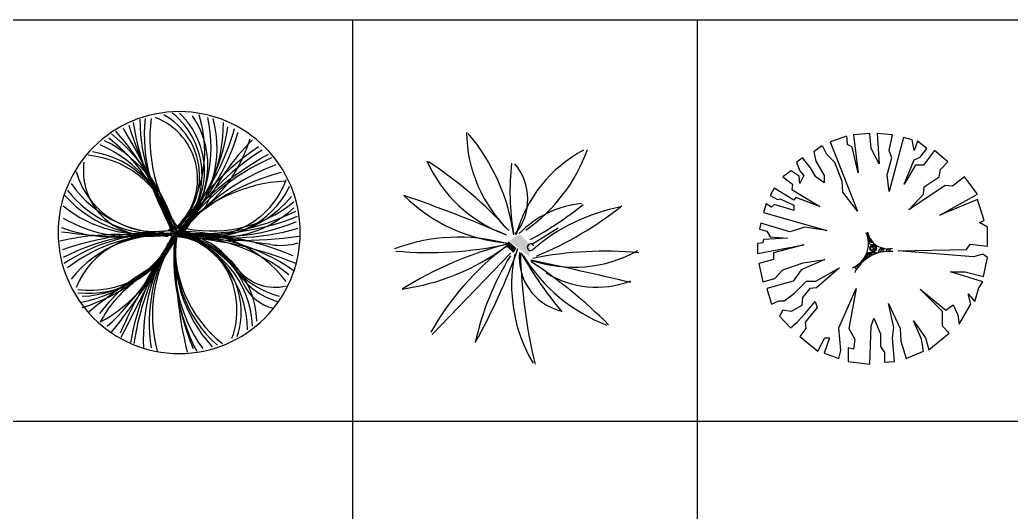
# Model space of a CAD drawing. Header units: millimetres. Extents: x -4017 to 59953, y -688 to 66564.
# Drawn here: x 20613 to 26589, y 44925 to 47895 of the extents above; entities that cross this region are included whole.
import ezdxf

# ---------------------------------------------------------------- set-up
doc = ezdxf.new("R2010")
doc.units = ezdxf.units.MM
doc.layers.add('www.cad-blocks.net', color=7, linetype='Continuous')

# ---------------------------------------------------------------- blocks, each defined once
blk = doc.blocks.new('A$C516926BB')
for p, q in [((0, 38.5194), (62.4121, 38.5194)), ((25.0771, 38.5194), (25.0771, 0)), ((27.1553, 38.5194), (27.1553, 0)), ((0, 36.0983), (62.4121, 36.0983))]:
    blk.add_line(p, q)
blk = doc.blocks.new('A$C54C81A1C')
at = {"color": 0}
for centre, major_axis, start_param, end_param in [((0.7272, 0.729), (0.7295, 0), 0, 6.283185), ((0.427, 1.0704), (-0.4234, 0), 2.281299, 4.196934), ((0.3821, 1.0751), (-0.483, 0), 2.34206, 4.027474), ((0.1374, 1.2201), (-0.526, 0.526), 3.242086, 4.225443), ((0.3983, 1.0993), (0.4815, 0), -0.813321, 0.81332), ((5.7384, 3.1639), (-3.9653, 3.9653), 1.10977, 1.228456), ((2.1188, 1.6736), (-1.1974, 1.1974), 0.952369, 1.377369), ((1.5209, 1.4064), (-1.0304, 0), -0.006285, 0.717762), ((1.4954, 1.3208), (-0.692, 0.692), 0.685772, 1.421857), ((1.5072, 1.2988), (-0.6765, 0.6765), 0.660424, 1.3971), ((0.4414, 1.0529), (-0.3968, 0), 2.291143, 4.345238), ((0.3699, 1.1336), (0.5301, 0), -0.839467, 0.601569), ((0.27, 1.2382), (-0.4847, 0.4847), 3.100393, 4.192507), ((0.0365, 1.2415), (-0.6242, 0.6242), 3.307234, 4.134402), ((-0.0154, 1.395), (0.7136, 0.7136), 4.803722, 5.495027), ((-0.4894, 0.3614), (0.8894, 0.8894), 5.794128, 6.370236), ((-0.993, 0.1606), (1.2615, 1.2615), 5.831101, 6.220323), ((-3.1253, -0.749), (-2.8984, 2.8984), 4.295799, 4.466262), ((-0.1285, 1.5267), (0.8198, 0.8198), 4.821752, 5.358962), ((-0.3742, 1.7672), (-1.0558, 1.0558), 3.315624, 3.647923), ((-0.0971, 1.6682), (-0.8663, 0.8663), 3.307435, 3.651695), ((-0.0274, 0.5941), (0.5089, 0.5089), 5.66407, 6.670198), ((-0.0539, 0.6037), (-0.5348, 0.5348), 4.086155, 5.043787), ((-0.3766, 0.4334), (0.7784, 0.7784), 5.774254, 6.40239), ((0.3193, 1.5472), (0.8729, 0), -1.167673, -0.294679), ((2.1424, 0.2982), (-0.9813, 0.9813), -0.009188, 0.357682), ((0.1184, 0.6527), (0.403, 0.403), 5.640792, 6.915669), ((2.2846, -0.6108), (1.4702, 1.4702), 1.298778, 1.64963), ((2.1863, -0.1858), (1.2275, 1.2275), 1.385232, 1.787202), ((1.9953, -0.0012), (-1.0239, 1.0239), -0.226257, 0.25709), ((0.5386, 1.1019), (-0.2749, 0.2749), 0.651683, 2.365967), ((0.125, 0.6144), (-0.4125, 0.4125), 4.115209, 5.404641), ((1.813, -0.0252), (-0.9304, 0.9304), -0.37182, 0.189611), ((1.7804, -0.1103), (-0.9433, 0.9433), -0.425213, 0.085109), ((0.5818, 1.229), (-0.4933, 0), 0.271367, 1.88507), ((1.6856, -0.2143), (0.9549, 0.9549), 1.043178, 1.566968), ((0.6525, 1.431), (0.706, 0), 3.755696, 4.818404), ((1.4176, 0.0925), (0.6707, 0.6707), 0.838473, 1.613617), ((0.8959, 1.215), (-0.5043, 0), 1.233745, 2.808467), ((0.5739, 1.4326), (0.7196, 0), 3.863894, 4.922438), ((0.5909, 1.4079), (0.4839, 0.4839), 3.026565, 3.931834), ((0.9124, 1.2364), (-0.3762, 0.3762), 2.126712, 3.484491), ((0.8923, 1.3665), (-0.6617, 0), 1.272831, 2.453876), ((0.9255, 1.5158), (0.5496, 0.5496), 3.664758, 4.615109), ((0.5004, 1.4681), (-0.5279, 0.5279), 1.672356, 2.538462), ((0.864, 1.9774), (1.2539, 0), 4.583772, 5.18026), ((0.9728, 1.3516), (-0.4596, 0.4596), 2.014681, 3.113123), ((0.4403, 1.5145), (0.5728, 0.5728), 3.394019, 4.144317), ((0.8746, 2.2422), (-1.5237, 0), 1.454661, 1.950884), ((0.9936, 1.8342), (-1.1279, 0), 1.310447, 1.972623), ((0.3534, -0.7939), (-1.0683, 1.0683), -0.855606, -0.554759), ((0.333, 1.5926), (-0.6294, 0.6294), 1.994989, 2.545934), ((0.4328, 3.6595), (2.0894, 2.0894), 3.786266, 4.002757), ((0.7239, -1.464), (-1.558, 1.558), -0.771306, -0.461957), ((0.5987, -0.4954), (0.8596, 0.8596), 0.729265, 1.273323), ((0.6088, -0.3022), (0.7223, 0.7223), 0.743766, 1.383152), ((0.6463, -0.2472), (-0.6829, 0.6829), -0.806761, -0.126162), ((0.6188, 0.0187), (-0.49, 0.49), -0.945386, 0.115763), ((0.569, 0.2143), (-0.3516, 0.3516), -0.972823, 0.409101), ((-0.0365, 1.1675), (-0.6195, 0.6195), 2.556435, 3.395602), ((-0.1369, 1.2341), (-0.7045, 0.7045), 2.640834, 3.389028), ((0.1216, 0.9729), (-0.4441, 0.4441), 2.390205, 3.518763), ((1.6013, 0.5551), (0.9015, 0), 2.936041, 3.764715), ((1.5591, 0.6193), (0.8584, 0), 3.00771, 3.883466), ((1.4508, 0.6093), (0.5275, 0.5275), 2.20244, 3.204357), ((1.9279, 0.5804), (-0.8719, 0.8719), 0.669006, 1.2631), ((1.4389, 0.6425), (0.7362, 0), 3.017089, 4.054136), ((1.1109, 2.9139), (-2.2318, 0), 1.377639, 1.723455), ((0.7527, -0.4414), (-1.1509, 0), 4.100394, 4.764466), ((0.7599, -0.0359), (-0.7715, 0), 3.795286, 4.779274), ((0.5594, 0.1304), (0.6116, 0), 0.054663, 1.324725), ((0.6508, 0.1758), (-0.5456, 0), 3.17648, 4.606643), ((0.5455, 0.0775), (0.4756, 0.4756), 6.218637, 6.816019), ((0.6976, 0.298), (0.3011, 0.3011), 6.021669, 7.031135), ((1.0317, 2.2106), (1.0702, 1.0702), 3.722206, 4.20362), ((0.5761, 0.2619), (-0.4996, 0), 2.792921, 4.411867), ((0.7852, -0.8615), (1.1177, 1.1177), 0.376368, 0.817619), ((0.5114, 0.1369), (-0.4438, 0.4438), 3.936806, 5.13467), ((-0.096, -8.5464), (6.5794, 6.5794), 0.637079, 0.692687), ((0.1933, 0.9638), (-0.4117, 0.4117), 2.22478, 3.48192), ((0.1775, 0.9381), (0.4069, 0.4069), 3.82157, 5.03665), ((-0.1589, 0.9573), (0.6156, 0.6156), 4.418341, 5.157296), ((-0.8339, 1.3889), (1.1772, 1.1772), 4.670804, 5.079847), ((-3.6636, 3.2781), (3.591, 3.591), 4.82853, 4.960023), ((4.0966, -1.5415), (-2.8851, 2.8851), 0.205985, 0.365361), ((222.0787, -112.3502), (-175.7785, 175.7785), 0.31325, 0.31601), ((1.959, -0.1953), (1.0944, 1.0944), 1.749395, 2.187018), ((2.095, -0.1876), (-1.1733, 1.1733), 0.21532, 0.635591), ((1.7152, 0.076), (0.8518, 0.8518), 1.798868, 2.390916), ((1.5656, 0.1845), (-0.7204, 0.7204), 0.263449, 0.933475), ((1.4295, 0.2347), (0.611, 0.611), 1.783735, 2.615168), ((2.0418, 0.5611), (0.9474, 0.9474), 2.258031, 2.764626), ((3.0638, 0.5801), (-1.6676, 1.6676), 0.735537, 1.030306), ((0.6814, 0.2319), (0.3337, 0.3337), 5.914401, 7.000418), ((0.6127, 0.1038), (-0.4374, 0.4374), 4.623591, 5.325395), ((0.7046, -0.3847), (-0.7764, 0.7764), -1.457203, -0.803024), ((0.6354, 0.2507), (0.4658, 0), -0.32579, 1.379531), ((0.6468, -1.3125), (-1.4234, 1.4234), -1.184766, -0.839234), ((1.3378, 1.0495), (-0.2812, 0.2812), 2.207875, 2.629251), ((2.5623, -2.6937), (2.6768, 2.6768), 1.333706, 1.464557), ((1.4878, 0.9054), (-0.4114, 0.4114), 1.506248, 2.083125), ((1.4346, 0.7238), (-0.3007, 0.3007), 1.30928, 2.084718), ((1.3045, 0.6825), (-0.2004, 0.2004), 1.481998, 2.59836), ((0.8491, -0.1151), (0.4741, 0.4741), 1.424736, 1.884243), ((1.3545, 0.5298), (0.1867, 0.1867), 2.772808, 3.698211), ((1.2365, -0.5313), (-0.888, 0.888), -0.058881, 0.122483)]:
    blk.add_ellipse(centre, major_axis=major_axis, ratio=1, start_param=start_param, end_param=end_param, dxfattribs=at)
blk = doc.blocks.new('A$C2DE96621')
at = {"color": 0}
for p, q in [((0.8322, 0.7266), (0.9865, 0.8225)), ((0.6999, 0.6702), (0.226, 0.1806))]:
    blk.add_line(p, q, dxfattribs=at)
for centre, major_axis, start_param, end_param in [((1.2763, 1.4107), (-0.596, 0.596), 0.800551, 1.585178), ((-0.4723, 0.6141), (0.8501, 0.8501), 5.637149, 6.201328), ((1.5287, 0.565), (-0.5831, 0.5831), -0.293069, 0.519619), ((0.2165, 1.6331), (0.7104, 0.7104), 4.536662, 5.155355), ((0.9579, 1.5657), (0.5902, 0.5902), 2.773061, 3.573081), ((-1.1847, -0.8841), (-1.7843, 1.7843), 4.661016, 4.91423), ((2.2127, 1.041), (-1.0727, 1.0727), 0.672211, 0.951051), ((0.4719, 0.9961), (0.2345, 0.2345), 4.806894, 6.19779), ((0.7581, 1.7207), (-0.7016, 0.7016), 1.57148, 2.280785), ((-3.046, -7.9133), (-6.6861, 6.6861), -1.189759, -1.119751), ((1.193, 0.3538), (0.4383, 0.4383), 0.893473, 1.578528), ((-0.185, 2.6111), (1.4936, 1.4936), 4.421524, 4.603383), ((1.5679, -0.1456), (-0.7868, 0.7868), -0.603568, -0.06526), ((0.0207, 2.6598), (1.5373, 1.5373), 4.321394, 4.596782), ((0.3861, -0.3131), (0.7637, 0.7637), 0.515381, 1.151002), ((0.2064, 2.8972), (-1.5722, 1.5722), 2.266546, 2.570694), ((1.2312, -1.4404), (1.5798, 1.5798), 1.034821, 1.344576), ((0.8206, 0.7061), (0.0144, 0.0144), 5.882218, 10.930314), ((-0.1493, 1.8172), (-0.9741, 0.9741), 2.498374, 2.995188), ((1.6747, -0.6237), (-1.1805, 1.1805), -0.141397, 0.274127), ((-2.9013, 2.0097), (2.7395, 2.7395), 4.991449, 5.152262), ((1.6159, 0.4752), (0.6436, 0.6436), 2.146678, 2.897556), ((1.0831, 0.6434), (-0.2344, 0.2344), 0.689451, 2.094913), ((4.0317, 0.7602), (2.3152, 2.3152), 2.38311, 2.590508), ((2.7494, 1.7862), (-1.6108, 1.6108), 1.297992, 1.486372), ((1.0801, 1.3726), (0.5569, 0.5569), 3.592081, 4.438948), ((1.2717, -1.5441), (-1.5743, 1.5743), -0.876057, -0.58752), ((2.1197, -0.2241), (1.1815, 1.1815), 1.802944, 2.142158), ((1.6494, 1.1915), (0.7248, 0.7248), 2.909044, 3.55876), ((-6.1535, -31.7626), (-23.4291, 23.4291), -1.016126, -0.997485), ((-0.7643, -1.804), (2.0483, 2.0483), 6.280435, 6.488637), ((1.2168, 1.0386), (0.4057, 0.4057), 3.372736, 4.292463)]:
    blk.add_ellipse(centre, major_axis=major_axis, ratio=1, start_param=start_param, end_param=end_param, dxfattribs=at)
for points in [[(0.812, 0.6512), (0.6907, 0.7445), (0.8193, 0.7163), (0.7569, 0.7856)], [(0.7185, 0.6713), (0.6712, 0.7129), (0.7348, 0.7006), (0.6875, 0.7423)]]:
    blk.add_solid(points, dxfattribs=at)
blk = doc.blocks.new('A$C1AD54E13')
at = {"color": 0}
for p, q in [((0.5376, 1.3769), (0.438, 1.341)), ((0.5416, 1.3251), (0.5376, 1.3769)), ((0.677, 1.3928), (0.5774, 1.3848)), ((0.5774, 1.3848), (0.6053, 1.154)), ((0.6849, 1.3013), (0.677, 1.3928)), ((0.8124, 1.3848), (0.7208, 1.3928)), ((0.7208, 1.3928), (0.7327, 1.2097)), ((0.7925, 1.2893), (0.8124, 1.3848)), ((0.3863, 1.3172), (0.3385, 1.2814)), ((0.4181, 1.2654), (0.3903, 1.3172)), ((0.438, 1.341), (0.6013, 0.9232)), ((0.5695, 1.3092), (0.5416, 1.3251)), ((0.8801, 1.3689), (0.7925, 1.0426)), ((0.9318, 1.353), (0.8801, 1.3689)), ((0.9438, 1.2893), (0.9318, 1.353)), ((0.9637, 1.345), (0.9438, 1.2893)), ((1.0194, 1.3013), (0.9637, 1.345)), ((0.3385, 1.2814), (0.3504, 1.2256)), ((0.4659, 1.2177), (0.4181, 1.2654)), ((0.6053, 1.154), (0.5695, 1.3092)), ((0.7327, 1.2097), (0.6849, 1.3013)), ((0.8084, 1.2455), (0.7925, 1.2893)), ((0.9796, 1.2495), (1.0194, 1.3013)), ((1.0672, 1.2893), (0.9995, 1.2018)), ((1.1469, 1.2217), (1.0672, 1.2893)), ((0.2708, 1.2455), (0.235, 1.2177)), ((0.235, 1.2177), (0.2549, 1.166)), ((0.3186, 1.1859), (0.2708, 1.2455)), ((0.3504, 1.2256), (0.4022, 1.1381)), ((0.5097, 1.1023), (0.4659, 1.2177)), ((0.7805, 1.1421), (0.8084, 1.2455)), ((0.8841, 1.0864), (0.9438, 1.2336)), ((0.9518, 1.2018), (0.8841, 1.0864)), ((0.9438, 1.2336), (0.9796, 1.2495)), ((0.9995, 1.2018), (0.9518, 1.2018)), ((1.1031, 1.1739), (1.1469, 1.2217)), ((0.2031, 1.166), (0.1513, 1.1301)), ((0.2509, 1.1341), (0.2031, 1.166)), ((0.2549, 1.166), (0.2788, 1.1381)), ((0.2788, 1.1381), (0.2549, 1.0903)), ((0.3504, 1.1301), (0.3186, 1.1859)), ((0.4022, 1.1381), (0.4022, 1.0943)), ((0.7925, 1.0426), (0.7805, 1.1421)), ((1.0951, 1.1301), (1.1031, 1.1739)), ((0.1513, 1.1301), (0.2111, 1.0864)), ((0.2111, 1.0864), (0.2071, 1.0545)), ((0.2549, 1.0903), (0.2509, 1.1341)), ((0.4022, 1.0943), (0.3504, 1.1301)), ((0.5137, 1.0386), (0.5097, 1.1023)), ((1.131, 1.0784), (0.9119, 0.9312)), ((1.0035, 1.0705), (1.0951, 1.1301)), ((1.1748, 1.0744), (1.131, 1.0784)), ((1.2464, 1.1301), (1.1748, 1.0744)), ((1.3261, 1.0267), (1.2464, 1.1301)), ((0.0996, 1.0625), (0.0757, 1.0187)), ((0.0757, 1.0187), (0.1195, 0.9948)), ((0.219, 0.9909), (0.0996, 1.0625)), ((0.2071, 1.0545), (0.3743, 0.9511)), ((0.6013, 0.9232), (0.5137, 1.0386)), ((0.9119, 0.9312), (0.9995, 1.0267)), ((0.9995, 1.0267), (1.0035, 1.0705)), ((1.0991, 0.8993), (1.3261, 1.0267)), ((0.0518, 0.967), (0.0358, 0.9153)), ((0.0836, 0.9471), (0.0518, 0.967)), ((0.0996, 0.963), (0.0836, 0.9471)), ((0.1951, 0.9352), (0.0996, 0.963)), ((0.1195, 0.9948), (0.1354, 0.9988)), ((0.1354, 0.9988), (0.219, 0.959)), ((0.231, 1.0068), (0.219, 0.9909)), ((0.219, 0.959), (0.219, 0.9272)), ((0.3743, 0.9511), (0.231, 1.0068)), ((1.3261, 0.9948), (1.0991, 0.8993)), ((1.3659, 0.8675), (1.3261, 0.9948)), ((0.0358, 0.9153), (0.4181, 0.8078)), ((0.219, 0.9272), (0.1951, 0.9352)), ((0.0199, 0.8516), (0.0119, 0.8158)), ((0.1951, 0.7999), (0.0199, 0.8516)), ((1.338, 0.8556), (1.3659, 0.8675)), ((1.3858, 0.8277), (1.338, 0.8556)), ((0.0119, 0.8158), (0.0558, 0.8038)), ((0.0558, 0.8038), (0.0757, 0.768)), ((0.235, 0.8118), (0.1951, 0.7999)), ((0.2827, 0.8277), (0.235, 0.8118)), ((0.4181, 0.8078), (0.2827, 0.8277)), ((1.3858, 0.7123), (1.3858, 0.8277)), ((0.0319, 0.7322), (0, 0.7282)), ((0, 0.7282), (0, 0.6685)), ((0, 0.6685), (0.2788, 0.7203)), ((0.0358, 0.7521), (0.0319, 0.7322)), ((0.1792, 0.7601), (0.0358, 0.7521)), ((0.0757, 0.768), (0.1792, 0.7601)), ((0.2788, 0.7203), (0.0956, 0.6725)), ((1.2584, 0.6924), (1.2823, 0.7242)), ((1.2823, 0.7242), (1.3858, 0.7123)), ((0.0956, 0.6725), (0.0956, 0.6327)), ((0.8482, 0.6845), (1.2584, 0.6924)), ((1.3022, 0.6486), (0.8482, 0.6845)), ((1.3579, 0.6646), (1.3022, 0.6486)), ((1.3858, 0.6447), (1.3579, 0.6646)), ((0.0956, 0.6327), (0.008, 0.6088)), ((0.008, 0.6088), (0.0319, 0.4974)), ((0.1513, 0.5691), (0.2748, 0.6128)), ((0.4062, 0.6327), (0.2628, 0.5691)), ((0.2748, 0.6128), (0.4062, 0.6327)), ((1.3619, 0.5293), (1.3858, 0.6447)), ((0.1035, 0.5173), (0.1513, 0.5691)), ((0.2628, 0.5691), (0.215, 0.5014)), ((0.3504, 0.5014), (0.4938, 0.581)), ((0.4938, 0.581), (0.3544, 0.4616)), ((1.3579, 0.4974), (1.1628, 0.5571)), ((1.1628, 0.5571), (1.2504, 0.5571)), ((1.2504, 0.5571), (1.3619, 0.5293)), ((0.0319, 0.4974), (0.1035, 0.5173)), ((0.215, 0.5014), (0.0558, 0.4576)), ((0.223, 0.4298), (0.2947, 0.5014)), ((0.2947, 0.5014), (0.3504, 0.5014)), ((1.334, 0.4616), (1.3579, 0.4974)), ((0.0558, 0.4576), (0.0836, 0.3621)), ((0.1593, 0.382), (0.223, 0.4298)), ((0.3146, 0.4576), (0.2708, 0.4019)), ((0.3544, 0.4616), (0.3146, 0.4576)), ((0.4898, 0.2189), (0.5934, 0.4576)), ((0.5934, 0.4576), (0.5495, 0.2149)), ((1.115, 0.3184), (0.9796, 0.4536)), ((0.9796, 0.4536), (1.1349, 0.3263)), ((1.2863, 0.3621), (1.2703, 0.4258)), ((1.2703, 0.4258), (1.3102, 0.378)), ((1.3102, 0.378), (1.334, 0.4616)), ((0.0836, 0.3621), (0.1274, 0.382)), ((0.1274, 0.382), (0.1593, 0.382)), ((0.2708, 0.4019), (0.2668, 0.3542)), ((0.2867, 0.3064), (0.3465, 0.378)), ((0.3465, 0.378), (0.3584, 0.3422)), ((0.8203, 0.2228), (0.7885, 0.3661)), ((0.7885, 0.3661), (0.8602, 0.2149)), ((1.2146, 0.2427), (1.2863, 0.3621)), ((0.1513, 0.3263), (0.1314, 0.2905)), ((0.2031, 0.3184), (0.1513, 0.3263)), ((0.2668, 0.3542), (0.2031, 0.3184)), ((0.2389, 0.2547), (0.2867, 0.3064)), ((0.3584, 0.3422), (0.2867, 0.2547)), ((1.115, 0.2308), (1.115, 0.3184)), ((1.1349, 0.3263), (1.1787, 0.3581)), ((1.1787, 0.3581), (1.2066, 0.2985)), ((0.1314, 0.2905), (0.1991, 0.2189)), ((0.1991, 0.2189), (0.2389, 0.2547)), ((0.2867, 0.2547), (0.2907, 0.2149)), ((0.6849, 0.2308), (0.7009, 0.2786)), ((0.7009, 0.2786), (0.7407, 0.1831)), ((0.9876, 0.1512), (0.9398, 0.2626)), ((0.9398, 0.2626), (1.0115, 0.1592)), ((1.2066, 0.2985), (1.2146, 0.2427)), ((0.2907, 0.2149), (0.2549, 0.1671)), ((0.5018, 0.0836), (0.4898, 0.2189)), ((0.5495, 0.2149), (0.5854, 0.1512)), ((0.677, 0), (0.6849, 0.2308)), ((0.7407, 0.1831), (0.7407, 0.1074)), ((0.8124, 0.1592), (0.8203, 0.2228)), ((0.8602, 0.2149), (0.8641, 0.1393)), ((1.0314, 0.0875), (1.1548, 0.187)), ((1.1548, 0.187), (1.115, 0.2308)), ((0.2549, 0.1671), (0.3624, 0.0796)), ((0.3624, 0.0796), (0.4062, 0.1592)), ((0.4341, 0.1592), (0.4022, 0.0677)), ((0.4062, 0.1592), (0.4341, 0.1592)), ((0.5854, 0.1512), (0.5774, 0.0915)), ((0.8243, 0.0159), (0.8124, 0.1592)), ((0.8641, 0.1393), (0.896, 0.0358)), ((0.9995, 0.0796), (0.9876, 0.1512)), ((1.0115, 0.1592), (1.0314, 0.0875)), ((0.4022, 0.0677), (0.4898, 0.0358)), ((0.4898, 0.0358), (0.5018, 0.0836)), ((0.5774, 0.0915), (0.5456, 0.0995)), ((0.5456, 0.0995), (0.5456, 0.0159)), ((0.7407, 0.1074), (0.7646, 0.0716)), ((0.7646, 0.0716), (0.7646, 0.0119)), ((0.896, 0.0358), (0.9995, 0.0796)), ((0.5456, 0.0159), (0.677, 0)), ((0.7646, 0.0119), (0.8243, 0.0159))]:
    blk.add_line(p, q, dxfattribs=at)
for centre, major_axis, start_param, end_param in [((0.5086, 0.7274), (-0.1127, 0.1127), 2.773566, 4.355282), ((0.6616, 0.8069), (-0.0111, 0.0111), 1.873396, 2.59046), ((0.6731, 0.8075), (-0.0178, 0.0178), 1.592201, 2.132899), ((0.6855, 0.8063), (0.0262, 0.0262), 3.104959, 3.542188), ((0.7857, 0.8214), (-0.0881, 0.0881), 0.964178, 2.580382), ((0.6702, 0.7734), (0.00665, 0.00665), 2.75537, 4.325356), ((0.6848, 0.7753), (0.0152, 0.0152), 2.65846, 3.682565), ((0.6829, 0.7694), (0.0162, 0.0162), 2.975272, 4.078739), ((0.692, 0.7496), (-0.0196, 0.0196), 1.139437, 2.81243), ((0.6857, 0.7681), (0.019, 0.019), 3.135411, 4.06353), ((0.687, 0.7656), (0.0207, 0.0207), 3.170447, 4.082097), ((0.6969, 0.7004), (-0.0143, 0.0143), 3.926991, 10.210176), ((0.6931, 0.7033), (0.0103, 0.0103), 5.497787, 11.780972), ((0.7914, 0.4506), (0.1627, 0.1627), 0.681812, 1.903614), ((0.6739, 0.6267), (0.0248, 0.0248), 0.268625, 1.579747), ((0.6647, 0.6357), (0.0167, 0.0167), 0.008194, 1.51002), ((0.6788, 0.6213), (-0.0324, 0.0324), -1.267121, -0.19477), ((0.6842, 0.6255), (0.0352, 0.0352), 0.209324, 1.440739), ((0.7006, 0.5727), (0.0713, 0.0713), 0.53716, 1.263228), ((0.6958, 0.6949), (0.0113, 0.0113), 5.497787, 11.780972), ((0.7014, 0.6874), (-0.00563, 0.00563), 3.926991, 10.210176), ((0.7036, 0.7041), (0.00661, 0.00661), 5.497787, 11.780972), ((0.7562, 0.6697), (-0.0215, 0.0215), -0.807403, 0.746104), ((0.7652, 0.6723), (0.0185, 0.0185), 0.842605, 2.298276), ((0.774, 0.6766), (0.0145, 0.0145), 1.12797, 2.32615), ((0.7867, 0.6834), (0.00885, 0.00885), 0.792094, 2.649563), ((0.7958, 0.6849), (0.0085, 0.0085), 0.880532, 2.734126), ((0.8106, 0.6839), (0.0104, 0.0104), 1.156154, 2.702442), ((0.654, 0.6184), (0.0152, 0.0152), 0.499801, 1.756594), ((0.654, 0.6246), (0.015, 0.015), 0.22566, 1.384319), ((0.6598, 0.6336), (0.0131, 0.0131), 0.132188, 1.809047), ((0.581, 0.5682), (-0.0109, 0.0109), 4.408672, 6.149867), ((0.5926, 0.5774), (-0.00858, 0.00858), 4.572039, 6.233767), ((0.6015, 0.5851), (-0.00701, 0.00701), 4.626202, 5.947478)]:
    blk.add_ellipse(centre, major_axis=major_axis, ratio=1, start_param=start_param, end_param=end_param, dxfattribs=at)

msp = doc.modelspace()

# ---------------------------------------------------------------- block references
at = {"xscale": 1000, "yscale": 1000, "zscale": 1000}
for name, p in [('A$C54C81A1C', (20846.4, 45882.6)), ('A$C2DE96621', (22871.9, 45817.2)), ('A$C1AD54E13', (25060.6, 45817.2))]:
    msp.add_blockref(name, p, dxfattribs=at)
at = {"layer": 'www.cad-blocks.net', "color": 155, "true_color": 0x546d8e, "xscale": 1000, "yscale": 1000, "zscale": 1000}
msp.add_blockref('A$C516926BB', (-2458.7, 9375.6), dxfattribs=at)

doc.saveas('drawing.dxf')
